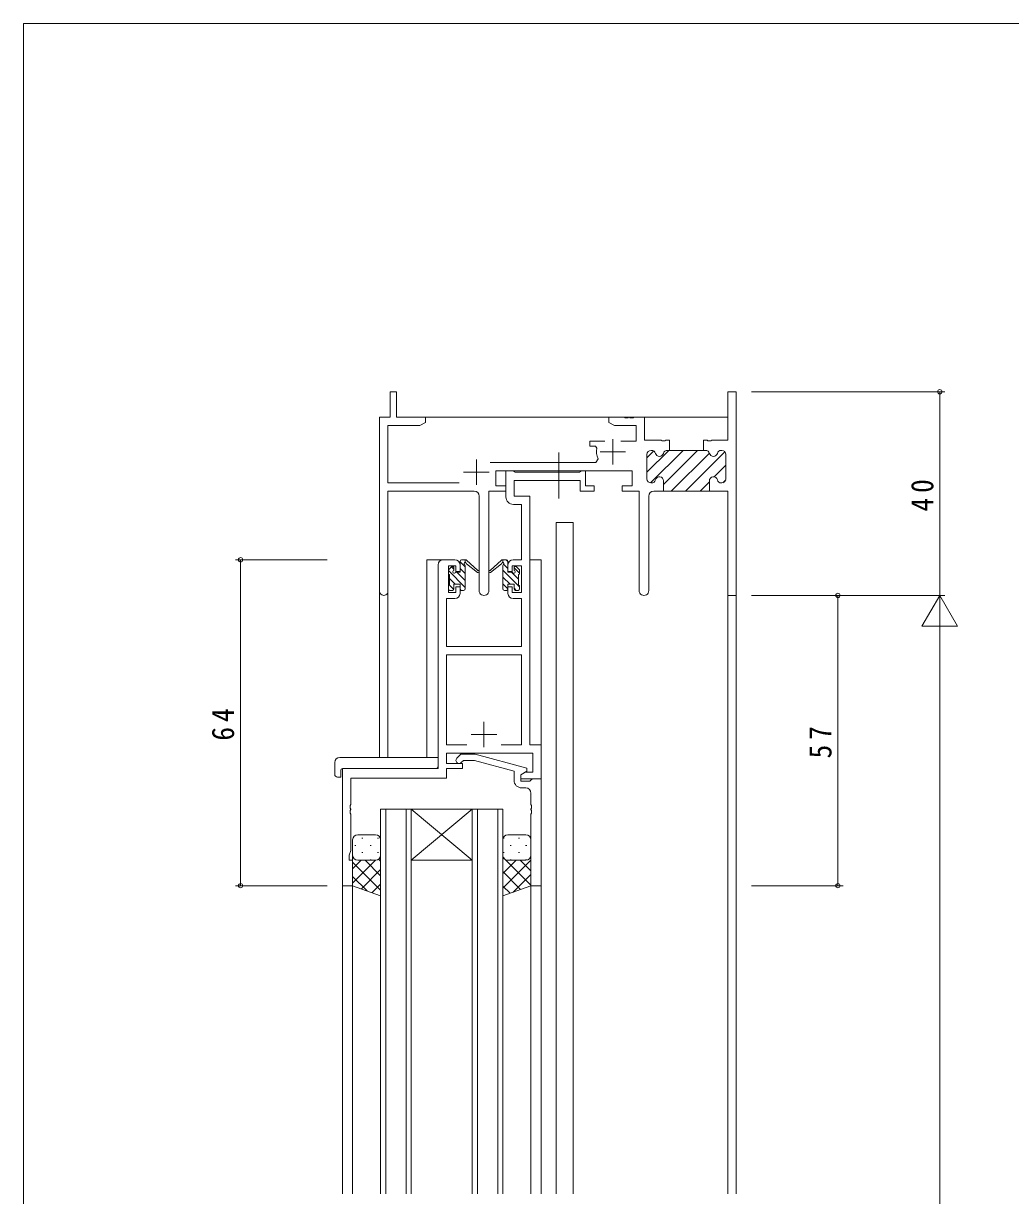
# Model space of a CAD drawing. Units: millimetres on the paper. Extents: x -420 to 373, y -297 to 267.
# Drawn here: x -417.7 to -223.9, y 34.2 to 264.4 of the extents above; entities that cross this region are included whole.
import ezdxf

# ---------------------------------------------------------------- set-up
doc = ezdxf.new("R2010")
doc.units = ezdxf.units.MM
doc.linetypes.add('CHAIN2', pattern=[12, 9, -1, 1, -1])
for name, color, linetype, lineweight in [('0-1_YKK_ZWAK', 7, 'Continuous', 9), ('0-3_YKK_11', 7, 'Continuous', 9), ('0-4_YKK_12', 2, 'Continuous', 9), ('0-5_YKK_13', 4, 'Continuous', 9), ('0-7_YKK_D', 6, 'Continuous', 9)]:
    doc.layers.add(name, color=color, linetype=linetype, lineweight=lineweight)
doc.styles.add('ＭＳ ゴシック', font='')
doc.styles.get('ＭＳ ゴシック').set_extended_font_data('MS Gothic')

msp = doc.modelspace()

# ---------------------------------------------------------------- linework, layer by layer
at = {"layer": '0-1_YKK_ZWAK'}
for p in [(-417.7, -260.6), (352.3, 264.4)]:
    msp.add_line(p, (-417.7, 264.4), dxfattribs=at)
at = {"layer": '0-3_YKK_11'}
for p, q in [((-345.67, 192.051), (-345.67, 187.051)), ((-344.47, 192.051), (-345.67, 192.051)), ((-344.47, 187.051), (-344.47, 192.051)), ((-279.4, 192.051), (-277.77, 192.051)), ((-279.4, 182.551), (-279.4, 192.051)), ((-277.77, 192.051), (-277.77, 152.051)), ((-347.77, 187.051), (-347.77, 152.866)), ((-345.67, 187.051), (-347.77, 187.051)), ((-338.77, 187.051), (-344.47, 187.051)), ((-279.4, 187.051), (-339.27, 187.051)), ((-338.77, 186.051), (-338.77, 187.051)), ((-302.77, 187.051), (-302.77, 186.051)), ((-299.728, 187.051), (-302.77, 187.051)), ((-299.545, 186.931), (-299.728, 187.051)), ((-298.995, 186.931), (-299.545, 186.931)), ((-298.811, 187.051), (-298.995, 186.931)), ((-298.728, 187.051), (-298.811, 187.051)), ((-298.545, 186.931), (-298.728, 187.051)), ((-297.995, 186.931), (-298.545, 186.931)), ((-297.811, 187.051), (-297.995, 186.931)), ((-295.77, 187.051), (-297.811, 187.051)), ((-295.77, 182.551), (-295.77, 187.051)), ((-346.14, 185.421), (-339.861, 185.421)), ((-346.14, 174.181), (-346.14, 185.421)), ((-339.861, 185.421), (-338.77, 186.051)), ((-302.77, 186.051), (-301.678, 185.421)), ((-301.678, 185.421), (-297.4, 185.421)), ((-297.4, 185.421), (-297.4, 182.351)), ((-306.47, 182.351), (-306.47, 181.351)), ((-303.52, 182.351), (-306.47, 182.351)), ((-301.97, 182.751), (-301.97, 177.751)), ((-297.4, 182.351), (-300.42, 182.351)), ((-292.478, 182.551), (-295.77, 182.551)), ((-292.295, 182.431), (-292.478, 182.551)), ((-291.745, 182.431), (-292.295, 182.431)), ((-291.561, 182.551), (-291.745, 182.431)), ((-290.87, 182.551), (-291.561, 182.551)), ((-290.87, 180.551), (-290.87, 182.551)), ((-290.87, 180.551), (-290.87, 182.551)), ((-284.17, 182.551), (-283.478, 182.551)), ((-284.17, 180.551), (-284.17, 182.551)), ((-283.478, 182.551), (-283.295, 182.431)), ((-283.295, 182.431), (-282.745, 182.431)), ((-282.745, 182.431), (-282.561, 182.551)), ((-282.561, 182.551), (-279.4, 182.551)), ((-306.47, 181.351), (-305.377, 181.351)), ((-305.377, 181.351), (-305.085, 180.982)), ((-304.47, 180.251), (-299.47, 180.251)), ((-295.27, 176.267), (-290.985, 180.551)), ((-295.27, 179.095), (-293.939, 180.426)), ((-295.27, 179.751), (-295.27, 174.951)), ((-295.27, 174.951), (-295.27, 179.751)), ((-294.553, 174.155), (-288.157, 180.551)), ((-294.369, 180.551), (-294.47, 180.551)), ((-294.47, 180.551), (-294.369, 180.551)), ((-292.02, 173.86), (-285.328, 180.551)), ((-290.87, 180.551), (-291.27, 180.551)), ((-284.17, 180.551), (-290.87, 180.551)), ((-290.5, 172.551), (-283.02, 180.031)), ((-287.672, 172.551), (-279.957, 180.265)), ((-283.769, 180.551), (-284.17, 180.551)), ((-283.769, 180.551), (-284.17, 180.551)), ((-280.57, 180.551), (-280.67, 180.551)), ((-280.57, 180.551), (-280.67, 180.551)), ((-279.77, 174.951), (-279.77, 179.751)), ((-279.77, 174.951), (-279.77, 179.751)), ((-328.77, 178.751), (-328.77, 173.751)), ((-305.32, 178.181), (-326.077, 178.181)), ((-304.867, 178.893), (-305.32, 178.181)), ((-282.059, 175.335), (-279.77, 177.624)), ((-331.27, 176.251), (-326.27, 176.251)), ((-324.97, 176.551), (-298.17, 176.551)), ((-324.97, 173.551), (-324.97, 176.551)), ((-322.97, 176.551), (-321.64, 176.551)), ((-322.97, 171.421), (-322.97, 176.551)), ((-321.64, 176.551), (-321.365, 176.371)), ((-321.365, 176.371), (-321.181, 176.251)), ((-321.181, 176.251), (-308.528, 176.251)), ((-308.528, 176.251), (-308.345, 176.371)), ((-308.345, 176.371), (-308.07, 176.551)), ((-308.07, 176.551), (-307.37, 176.551)), ((-307.37, 176.551), (-307.37, 173.551)), ((-298.17, 176.551), (-298.17, 173.551)), ((-332.12, 174.181), (-346.14, 174.181)), ((-322.97, 173.551), (-324.97, 173.551)), ((-322.97, 172.551), (-322.97, 173.551)), ((-321.34, 174.621), (-321.34, 171.551)), ((-308.37, 174.621), (-321.34, 174.621)), ((-308.37, 172.551), (-308.37, 174.621)), ((-307.37, 173.551), (-305.67, 173.551)), ((-305.67, 173.551), (-305.67, 172.551)), ((-300.17, 173.551), (-300.17, 172.551)), ((-298.17, 173.551), (-300.17, 173.551)), ((-294.47, 174.151), (-294.369, 174.151)), ((-294.369, 174.151), (-294.47, 174.151)), ((-292.02, 174.551), (-292.02, 172.551)), ((-292.02, 172.551), (-292.02, 174.551)), ((-284.843, 172.551), (-283.02, 174.374)), ((-283.02, 172.551), (-283.02, 174.551)), ((-283.02, 172.551), (-283.02, 174.551)), ((-283.02, 172.551), (-283.02, 174.551)), ((-283.02, 172.551), (-283.02, 174.551)), ((-280.67, 174.151), (-280.57, 174.151)), ((-280.67, 174.151), (-280.57, 174.151)), ((-280.396, 174.17), (-279.789, 174.777)), ((-346.14, 172.551), (-329.22, 172.551)), ((-346.14, 152.866), (-346.14, 172.551)), ((-328.22, 171.551), (-328.22, 153.001)), ((-326.32, 172.551), (-322.97, 172.551)), ((-326.32, 153.001), (-326.32, 172.551)), ((-321.34, 171.551), (-318.27, 171.551)), ((-318.27, 171.551), (-318.27, 122.681)), ((-305.67, 172.551), (-308.37, 172.551)), ((-300.17, 172.551), (-296.82, 172.551)), ((-296.82, 172.551), (-296.82, 153.001)), ((-294.92, 153.001), (-294.92, 171.551)), ((-293.92, 172.551), (-292.02, 172.551)), ((-292.02, 172.551), (-283.02, 172.551)), ((-279.4, 172.551), (-283.02, 172.551)), ((-279.4, 152.051), (-279.4, 172.551)), ((-319.9, 169.921), (-321.47, 169.921)), ((-319.9, 159.051), (-319.9, 169.921)), ((-335.27, 159.051), (-332.97, 159.051)), ((-321.57, 159.051), (-319.9, 159.051)), ((-336.27, 118.051), (-336.27, 158.051)), ((-334.27, 157.851), (-334.27, 152.651)), ((-332.77, 157.851), (-334.27, 157.851)), ((-332.77, 156.751), (-332.77, 157.851)), ((-331.97, 156.751), (-332.77, 156.751)), ((-331.97, 158.051), (-331.97, 156.751)), ((-322.57, 156.751), (-322.57, 158.051)), ((-321.77, 156.751), (-322.57, 156.751)), ((-321.77, 157.851), (-321.77, 156.751)), ((-319.9, 157.851), (-321.77, 157.851)), ((-319.9, 152.651), (-319.9, 157.851)), ((-334.27, 152.651), (-332.77, 152.651)), ((-332.77, 153.751), (-331.97, 153.751)), ((-332.77, 152.651), (-332.77, 153.751)), ((-331.97, 153.751), (-331.97, 152.451)), ((-322.57, 153.751), (-321.77, 153.751)), ((-322.57, 152.451), (-322.57, 153.751)), ((-321.77, 153.751), (-321.77, 152.651)), ((-321.77, 152.651), (-319.9, 152.651)), ((-277.77, 152.051), (-279.4, 152.051)), ((-334.64, 151.451), (-334.64, 142.051)), ((-332.97, 151.451), (-334.64, 151.451)), ((-319.9, 151.451), (-321.57, 151.451)), ((-319.9, 142.051), (-319.9, 151.451)), ((-334.64, 142.051), (-319.9, 142.051)), ((-334.64, 140.421), (-319.9, 140.421)), ((-334.64, 122.681), (-334.64, 140.421)), ((-319.9, 140.421), (-319.9, 122.681)), ((-327.27, 127.251), (-327.27, 122.251)), ((-329.77, 124.751), (-324.77, 124.751)), ((-330.62, 122.681), (-334.64, 122.681)), ((-330.62, 122.681), (-334.64, 122.681)), ((-319.9, 122.681), (-323.919, 122.681)), ((-318.27, 122.681), (-316.07, 122.681)), ((-316.07, 122.681), (-316.07, 116.051)), ((-334.64, 121.051), (-334.64, 119.051)), ((-317.7, 121.051), (-334.64, 121.051)), ((-332.594, 120.075), (-331.818, 120.851)), ((-331.818, 120.851), (-328.973, 120.851)), ((-328.973, 120.851), (-318.87, 118.144)), ((-317.7, 117.351), (-317.7, 121.051)), ((-355.07, 118.051), (-336.27, 118.051)), ((-355.07, 95.051), (-355.07, 118.051)), ((-334.64, 119.051), (-331.47, 119.051)), ((-334.64, 118.051), (-334.64, 116.151)), ((-331.47, 118.051), (-334.64, 118.051)), ((-331.321, 119.651), (-331.745, 119.227)), ((-331.47, 119.051), (-331.47, 118.051)), ((-329.131, 119.651), (-331.321, 119.651)), ((-321.37, 117.571), (-329.131, 119.651)), ((-321.37, 115.751), (-321.37, 117.571)), ((-318.87, 117.544), (-320.07, 116.851)), ((-318.87, 118.144), (-318.87, 117.544)), ((-353.44, 116.151), (-353.44, 111.009)), ((-334.64, 116.151), (-353.44, 116.151)), ((-320.07, 116.851), (-319.204, 117.351)), ((-320.07, 116.851), (-320.07, 115.551)), ((-320.07, 116.051), (-320.07, 116.851)), ((-316.07, 116.051), (-320.07, 116.051)), ((-320.07, 115.551), (-318.27, 115.551)), ((-319.204, 117.351), (-317.7, 117.351)), ((-318.27, 115.551), (-318.07, 115.751)), ((-318.07, 115.751), (-317.77, 116.051)), ((-317.77, 116.051), (-316.07, 116.051)), ((-316.07, 116.051), (-316.07, 95.051)), ((-319.07, 114.251), (-319.87, 114.251)), ((-318.07, 111.009), (-318.07, 113.251)), ((-353.44, 111.009), (-353.56, 110.826)), ((-353.56, 110.826), (-353.56, 110.276)), ((-317.95, 110.826), (-318.07, 111.009)), ((-317.95, 110.276), (-317.95, 110.826)), ((-353.56, 110.276), (-353.44, 110.093)), ((-353.44, 110.009), (-353.56, 109.826)), ((-353.56, 109.826), (-353.56, 109.276)), ((-353.56, 109.276), (-353.44, 109.093)), ((-353.44, 110.093), (-353.44, 110.009)), ((-353.44, 109.093), (-353.44, 101.958)), ((-318.07, 110.093), (-317.95, 110.276)), ((-318.07, 110.009), (-318.07, 110.093)), ((-317.95, 109.826), (-318.07, 110.009)), ((-318.07, 109.093), (-317.95, 109.276)), ((-318.07, 95.051), (-318.07, 109.093)), ((-317.95, 109.276), (-317.95, 109.826)), ((-353.44, 101.958), (-353.77, 101.051)), ((-353.77, 101.051), (-353.77, 100.051)), ((-353.77, 100.051), (-353.07, 100.051)), ((-353.07, 100.051), (-353.07, 95.051)), ((-353.07, 95.051), (-355.07, 95.051)), ((-316.07, 95.051), (-318.07, 95.051))]:
    msp.add_line(p, q, dxfattribs=at)
msp.add_lwpolyline([(-290.87, 180.551), (-291.27, 180.551), (-290.87, 180.551)], dxfattribs=at)
for centre, radius, start, end in [((-301.97, 180.251), 3.2, 166.787, 205.10791), ((-294.47, 179.751), 0.8, 90, 179.99998), ((-294.47, 179.751), 0.8, 90, 179.99998), ((-294.369, 179.751), 0.8, 14.47748, 89.99997), ((-294.369, 179.751), 0.8, 14.47748, 89.99997), ((-292.82, 180.151), 0.8, 194.47751, 345.52248), ((-292.82, 180.151), 0.8, 194.47751, 345.52248), ((-291.27, 179.751), 0.8, 90.00002, 165.52251), ((-291.27, 179.751), 0.8, 90.00002, 165.52251), ((-283.769, 179.751), 0.8, 14.47748, 89.99997), ((-283.769, 179.751), 0.8, 14.47748, 89.99997), ((-282.22, 180.151), 0.8, 194.47751, 345.52248), ((-282.22, 180.151), 0.8, 194.47751, 345.52248), ((-280.67, 179.751), 0.8, 90.00002, 165.52251), ((-280.67, 179.751), 0.8, 90.00002, 165.52251), ((-280.57, 179.751), 0.8, 0, 89.99998), ((-280.57, 179.751), 0.8, 0, 89.99998), ((-292.82, 174.551), 0.8, 0, 165.52248), ((-292.82, 174.551), 0.8, 0, 165.52248), ((-282.22, 174.551), 0.8, 14.47751, 179.99998), ((-282.22, 174.551), 0.8, 14.47751, 179.99998), ((-294.47, 174.951), 0.8, 180, 269.99998), ((-294.47, 174.951), 0.8, 180, 269.99998), ((-294.369, 174.951), 0.8, 270.00002, 345.52251), ((-294.369, 174.951), 0.8, 270.00002, 345.52251), ((-280.67, 174.951), 0.8, 194.47748, 269.99997), ((-280.67, 174.951), 0.8, 194.47748, 269.99997), ((-280.57, 174.951), 0.8, 270, 359.99998), ((-280.57, 174.951), 0.8, 270, 359.99998), ((-329.22, 171.551), 1, 0, 89.99998), ((-321.47, 171.421), 1.5, 180, 269.99998), ((-293.92, 171.551), 1, 90, 179.99998), ((-335.27, 158.051), 1, 90, 179.99998), ((-332.97, 158.051), 1, 0, 89.99998), ((-321.57, 158.051), 1, 90, 179.99998), ((-346.955, 152.866), 0.815, 179.99998, 0), ((-332.97, 152.451), 1, 270, 359.99998), ((-327.27, 153.001), 0.95, 179.99998, 0), ((-321.57, 152.451), 1, 180, 269.99998), ((-295.87, 153.001), 0.95, 179.99998, 0), ((-332.17, 119.651), 0.6, 134.99998, 315), ((-319.87, 115.751), 1.5, 180, 269.99998), ((-319.07, 113.251), 1, 0, 89.99998)]:
    msp.add_arc(centre, radius, start, end, dxfattribs=at)
at = {"layer": '0-4_YKK_12'}
for p, q in [((-313.07, 34.551), (-313.07, 166.351)), ((-313.07, 166.351), (-309.77, 166.351)), ((-309.77, 34.551), (-309.77, 166.351)), ((-335.27, 159.051), (-338.47, 159.051)), ((-338.47, 120.238), (-338.47, 159.051)), ((-318.271, 159.051), (-316.07, 159.051)), ((-316.07, 159.051), (-316.07, 34.551)), ((-347.77, 152.866), (-347.77, 120.238)), ((-346.14, 152.866), (-346.164, 120.238)), ((-279.4, 152.051), (-279.4, 34.551)), ((-277.77, 152.051), (-279.4, 152.051)), ((-277.77, 152.051), (-277.77, 34.551)), ((-355.07, 118.051), (-355.07, 34.551)), ((-351.97, 118.051), (-354.47, 118.051)), ((-347.57, 34.551), (-347.57, 110.051)), ((-347.57, 110.051), (-341.57, 110.051)), ((-346.57, 110.051), (-346.57, 34.551)), ((-342.57, 34.551), (-342.57, 110.051)), ((-341.57, 110.051), (-341.57, 34.551)), ((-329.57, 110.051), (-341.57, 100.051)), ((-341.57, 110.051), (-329.57, 100.051)), ((-341.57, 110.051), (-329.57, 110.051)), ((-329.57, 34.551), (-329.57, 110.051)), ((-329.57, 110.051), (-323.57, 110.051)), ((-328.57, 110.051), (-328.57, 34.551)), ((-324.57, 34.551), (-324.57, 110.051)), ((-323.57, 110.051), (-323.57, 34.551)), ((-341.57, 100.051), (-329.57, 100.051)), ((-353.07, 95.551), (-353.07, 34.551)), ((-318.07, 95.551), (-318.07, 34.551))]:
    msp.add_line(p, q, dxfattribs=at)
at = {"layer": '0-5_YKK_13', "linetype": 'CHAIN2'}
msp.add_line((-312.571, 171.121), (-312.571, 181.108), dxfattribs=at)
at = {"layer": '0-5_YKK_13'}
for p, q in [((-331.67, 159.051), (-330.879, 159.051)), ((-330.97, 159.031), (-330.99, 159.051)), ((-330.97, 158.551), (-330.97, 159.051)), ((-330.686, 158.98), (-328.504, 156.933)), ((-323.853, 158.98), (-326.035, 156.933)), ((-322.869, 159.051), (-323.66, 159.051)), ((-323.569, 158.551), (-323.569, 159.051)), ((-322.569, 158.712), (-322.908, 159.051)), ((-334.27, 156.351), (-334.27, 156.951)), ((-330.97, 153.642), (-334.27, 156.942)), ((-334.182, 157.163), (-333.682, 157.663)), ((-333.17, 157.189), (-333.662, 157.681)), ((-333.17, 157.451), (-333.17, 157.112)), ((-332.709, 156.651), (-331.97, 156.651)), ((-330.97, 154.99), (-332.631, 156.651)), ((-331.97, 156.651), (-331.97, 158.751)), ((-330.97, 157.684), (-331.97, 158.684)), ((-330.97, 156.337), (-331.97, 157.337)), ((-330.97, 153.351), (-330.97, 157.951)), ((-328.536, 156.588), (-330.677, 158.285)), ((-326.003, 156.588), (-323.863, 158.285)), ((-323.569, 153.351), (-323.569, 157.951)), ((-320.269, 153.718), (-323.569, 157.018)), ((-322.569, 157.365), (-323.421, 158.217)), ((-322.569, 156.651), (-322.569, 158.751)), ((-321.83, 156.651), (-322.569, 156.651)), ((-320.469, 155.265), (-321.855, 156.651)), ((-321.369, 157.451), (-321.369, 157.112)), ((-320.269, 156.412), (-321.364, 157.507)), ((-320.357, 157.163), (-320.857, 157.663)), ((-320.269, 156.351), (-320.269, 156.951)), ((-334.07, 154.051), (-334.07, 156.151)), ((-332.925, 154.251), (-334.07, 155.395)), ((-333.17, 154.251), (-331.97, 154.251)), ((-333.17, 154.251), (-333.17, 153.351)), ((-331.97, 154.251), (-331.97, 153.351)), ((-322.149, 154.251), (-323.569, 155.671)), ((-322.57, 153.325), (-323.569, 154.324)), ((-322.569, 154.251), (-322.569, 153.351)), ((-321.369, 154.251), (-322.569, 154.251)), ((-321.369, 154.251), (-321.369, 153.351)), ((-320.469, 154.051), (-320.469, 156.151)), ((-334.27, 153.351), (-334.27, 153.851)), ((-333.215, 153.193), (-334.072, 154.051)), ((-333.47, 153.051), (-333.97, 153.051)), ((-331.732, 153.057), (-331.964, 153.289)), ((-331.27, 153.051), (-331.67, 153.051)), ((-323.269, 153.051), (-322.869, 153.051)), ((-320.949, 153.051), (-321.369, 153.471)), ((-321.069, 153.051), (-320.569, 153.051)), ((-320.269, 153.351), (-320.269, 153.851)), ((-355.558, 120.238), (-336.271, 120.238)), ((-336.271, 119.239), (-336.271, 120.238)), ((-356.558, 119.239), (-356.558, 116.863)), ((-355.371, 117.751), (-355.371, 116.859)), ((-355.071, 118.051), (-336.771, 118.051)), ((-336.271, 119.239), (-336.271, 118.551)), ((-355.558, 116.359), (-355.371, 116.359)), ((-355.371, 116.359), (-355.371, 116.859)), ((-353.07, 104.051), (-353.07, 101.051)), ((-348.57, 105.051), (-352.07, 105.051)), ((-351.235, 104.386), (-351.035, 104.386)), ((-348.205, 104.386), (-348.005, 104.386)), ((-347.57, 101.051), (-347.57, 104.051)), ((-323.57, 101.051), (-323.57, 104.051)), ((-323.335, 104.386), (-323.512, 104.386)), ((-322.57, 105.051), (-319.07, 105.051)), ((-320.305, 104.386), (-320.505, 104.386)), ((-318.07, 104.051), (-318.07, 101.051)), ((-352.65, 102.971), (-352.45, 102.971)), ((-351.235, 101.556), (-351.035, 101.556)), ((-349.62, 102.971), (-349.42, 102.971)), ((-348.205, 101.556), (-348.005, 101.556)), ((-323.335, 101.556), (-323.535, 101.556)), ((-321.92, 102.971), (-322.12, 102.971)), ((-320.305, 101.556), (-320.505, 101.556)), ((-318.89, 102.971), (-319.09, 102.971)), ((-353.07, 95.051), (-353.07, 101.051)), ((-351.378, 100.051), (-353.07, 98.359)), ((-348.549, 100.051), (-353.07, 95.531)), ((-353.07, 99.683), (-347.57, 94.183)), ((-352.484, 100.141), (-352.45, 100.141)), ((-352.07, 100.051), (-348.57, 100.051)), ((-352.07, 100.051), (-348.57, 100.051)), ((-350.609, 100.051), (-347.57, 97.011)), ((-349.62, 100.141), (-349.42, 100.141)), ((-347.976, 100.246), (-347.57, 99.839)), ((-347.57, 101.051), (-347.57, 93.051)), ((-347.57, 101.031), (-347.57, 101.03)), ((-323.57, 101.051), (-323.57, 93.051)), ((-323.57, 100.631), (-318.07, 95.131)), ((-323.365, 100.444), (-323.57, 100.239)), ((-318.07, 100.083), (-323.57, 94.583)), ((-320.93, 100.051), (-323.57, 97.411)), ((-319.07, 100.051), (-322.57, 100.051)), ((-319.07, 100.051), (-322.57, 100.051)), ((-321.92, 100.141), (-322.12, 100.141)), ((-320.161, 100.051), (-318.07, 97.959)), ((-318.89, 100.141), (-319.09, 100.141)), ((-318.098, 100.816), (-318.07, 100.788)), ((-318.07, 95.051), (-318.07, 101.051)), ((-353.07, 96.854), (-350.236, 94.02)), ((-347.57, 98.202), (-351.347, 94.425)), ((-323.57, 97.802), (-320.085, 94.318)), ((-318.07, 97.254), (-321.532, 93.792)), ((-347.57, 93.051), (-353.07, 95.051)), ((-347.57, 95.374), (-349.273, 93.67)), ((-323.57, 93.051), (-318.07, 95.051)), ((-323.57, 94.974), (-322.159, 93.564))]:
    msp.add_line(p, q, dxfattribs=at)
for centre, radius, start, end in [((-331.67, 158.751), 0.3, 90, 180), ((-330.879, 158.751), 0.3, 49.8974, 90), ((-323.66, 158.751), 0.3, 90, 130.10258), ((-322.869, 158.751), 0.3, 0, 90), ((-333.97, 156.951), 0.3, 135, 180), ((-333.47, 157.451), 0.3, 0, 135), ((-333.17, 156.651), 0.25, 123.05573, 326.94426), ((-333.47, 157.112), 0.3, 303.05573, 0), ((-332.709, 156.351), 0.3, 90, 146.94426), ((-330.97, 158.351), 0.2, 20.88332, 233.1301), ((-331.27, 157.951), 0.3, 0, 53.1301), ((-330.503, 158.529), 0.3, 200.88332, 234.62001), ((-328.421, 156.751), 0.2, 234.62001, 114.62001), ((-326.119, 156.751), 0.2, 65.37997, 305.37997), ((-324.036, 158.529), 0.3, 305.37997, 339.11667), ((-323.569, 158.351), 0.2, 306.86989, 159.11667), ((-323.269, 157.951), 0.3, 126.86989, 180), ((-321.83, 156.351), 0.3, 33.05573, 90), ((-321.369, 156.651), 0.25, 213.05573, 56.94426), ((-321.069, 157.451), 0.3, 45, 180), ((-321.069, 157.112), 0.3, 180, 236.94426), ((-320.569, 156.951), 0.3, 0, 45), ((-334.07, 156.351), 0.2, 180, 270), ((-320.469, 156.351), 0.2, 270, 0), ((-334.07, 153.851), 0.2, 90, 180), ((-333.97, 153.351), 0.3, 180, 270), ((-333.47, 153.351), 0.3, 270, 0), ((-331.67, 153.351), 0.3, 180, 270), ((-331.27, 153.351), 0.3, 270, 0), ((-323.269, 153.351), 0.3, 180, 270), ((-322.869, 153.351), 0.3, 270, 0), ((-321.069, 153.351), 0.3, 180, 270), ((-320.569, 153.351), 0.3, 270, 0), ((-320.469, 153.851), 0.2, 0, 90), ((-355.558, 119.238), 1, 90.0051, 180), ((-355.071, 117.751), 0.3, 90, 180), ((-336.771, 118.551), 0.5, 270, 0), ((-356.131, 116.835), 0.427, 176.2506, 225.91696), ((-355.785, 117.505), 1.168, 236.65906, 281.21634), ((-352.07, 104.051), 1, 90.00009, 180.00009), ((-348.57, 104.051), 1, 0.00009, 90.00009), ((-322.57, 104.051), 1, 89.99989, 179.99989), ((-319.07, 104.051), 1, 359.99989, 89.99989), ((-352.07, 101.051), 1, 180.00009, 270.00009), ((-352.07, 101.051), 1, 180.00009, 270.00009), ((-348.57, 101.051), 1, 270.00009, 0.00009), ((-348.57, 101.051), 1, 270.00009, 0.00009), ((-322.57, 101.051), 1, 179.99989, 269.99989), ((-322.57, 101.051), 1, 179.99989, 269.99989), ((-319.07, 101.051), 1, 269.99989, 359.99989), ((-319.07, 101.051), 1, 269.99989, 359.99989)]:
    msp.add_arc(centre, radius, start, end, dxfattribs=at)
at = {"layer": '0-7_YKK_D'}
for p, q in [((-274.77, 192.051), (-236.77, 192.051)), ((-237.77, 152.051), (-237.77, 192.051)), ((-358.07, 159.051), (-376.07, 159.051)), ((-375.07, 159.051), (-375.07, 95.051)), ((-274.77, 152.051), (-236.77, 152.051)), ((-274.77, 152.051), (-256.77, 152.051)), ((-274.77, 152.051), (-236.77, 152.051)), ((-257.77, 95.051), (-257.77, 152.051)), ((-237.77, 152.051), (-241.27, 145.989)), ((-237.77, 152.051), (-237.77, 139.926)), ((-237.77, 152.051), (-234.27, 145.989)), ((-241.27, 145.989), (-234.27, 145.989)), ((-237.77, 145.051), (-237.77, -80.949)), ((-358.07, 95.051), (-376.07, 95.051)), ((-274.77, 95.051), (-256.77, 95.051))]:
    msp.add_line(p, q, dxfattribs=at)
for centre in [(-237.77, 192.051), (-375.07, 159.051), (-257.77, 152.051), (-375.07, 95.051), (-257.77, 95.051)]:
    msp.add_circle(centre, 0.425, dxfattribs=at)

# ---------------------------------------------------------------- texts
at = {"layer": '0-7_YKK_D', "color": 3, "char_height": 4.399, "attachment_point": 7, "rotation": 90, "style": 'ＭＳ ゴシック'}
for s, insert in [('\\T1.36;\\W0.9;40', (-238.97, 168.531)), ('\\T1.36;\\W0.9;64', (-376.27, 123.531)), ('\\T1.36;\\W0.9;57', (-258.97, 120.031))]:
    msp.add_mtext(s, dxfattribs=dict(at, insert=insert))

doc.saveas('drawing.dxf')
